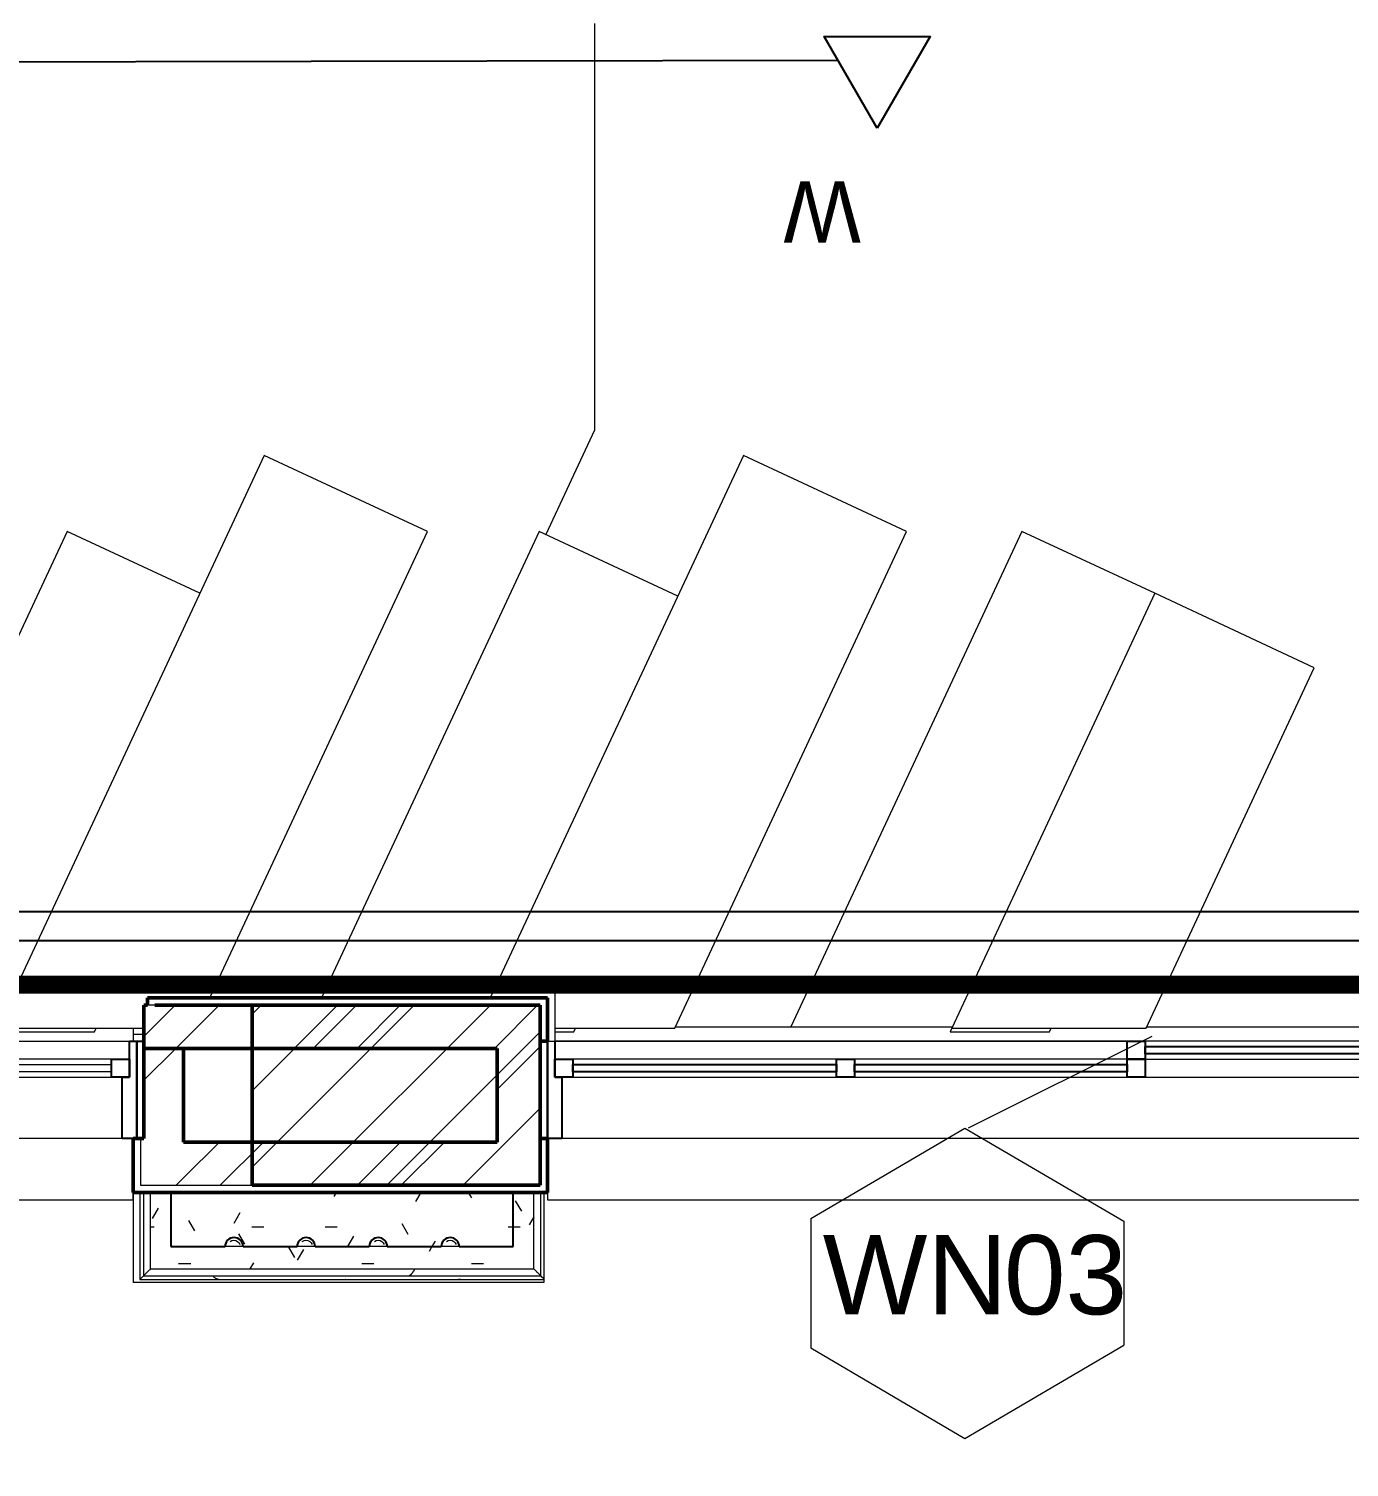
# Model space of a CAD drawing. Header units: millimetres. Extents: x -9358 to 257996, y -67499 to 9117.
# Drawn here: x 43780 to 47445, y -58681 to -54688 of the extents above; entities that cross this region are included whole.
import ezdxf

# ---------------------------------------------------------------- set-up
doc = ezdxf.new("R2010")
doc.units = ezdxf.units.MM
doc.header["$LTSCALE"] = 1000
for name, color, linetype, lineweight in [('A-COL-RFC-1', 8, 'Continuous', 9), ('A-COL-RFC-2', 8, 'Continuous', 50), ('A-FLR-PAT', 8, 'Continuous', 18), ('A-FRN', 8, 'Continuous', 9), ('A-LIN-30-1', 8, 'Continuous', 25), ('A-TYP-WIN', 8, 'Continuous', 0), ('A-WAL-CLD', 8, 'Continuous', 9), ('A-WAL-CMU', 8, 'Continuous', 50), ('A-WAL-FIN', 8, 'Continuous', 9), ('A-WAL-LOW-20', 8, 'Continuous', 18), ('A-WAL-LOW-20-1', 8, 'Continuous', 50), ('A-WAL-LOW-30', 8, 'Continuous', 18), ('A-WAL-PAT-1', 8, 'Continuous', 9), ('A-WIN', 8, 'Continuous', 9), ('A-WIN-1', 8, 'Continuous', 25), ('A-WIN-2', 8, 'Continuous', 18)]:
    doc.layers.add(name, color=color, linetype=linetype, lineweight=lineweight)
for name, color, linetype in [('CCTVNET', 6, 'Continuous'), ('DATANET', 4, 'Continuous'), ('F POINT AGN', 7, 'Continuous'), ('LC-T-OUTLET', 4, 'Continuous'), ('Route - rack1', 7, 'Continuous')]:
    doc.layers.add(name, color=color, linetype=linetype)
doc.styles.add('Arial_8', font='arial.ttf', dxfattribs={"height": 220})
pattern_1 = [(45, (0, 0), (-251.4472, 251.4472), []), (45, (0, 381), (-251.4472, 251.4472), [])]
pattern_2 = [(0, (0, 0), (406.4, 101.6), [33.528, -271.272, 33.528, -271.272, -1625.6]), (0, (0, 0), (406.4, 101.6), [-609.6, 33.528, -576.072, 33.528, -271.272, -711.2]), (0, (0, 0), (406.4, 101.6), [-1524, 33.528, -169.672, 33.528, -474.472]), (120, (152.4, 50.8), (-291.18818, 301.15272), [33.528, -271.272, 33.528, -271.272, -1625.6]), (120, (152.4, 50.8), (-291.18818, 301.15272), [-609.6, 33.528, -576.072, 33.528, -271.272, -711.2]), (120, (152.4, 50.8), (-291.18818, 301.15272), [-1524, 33.528, -169.672, 33.528, -474.472]), (240, (203.2, 254), (-115.21182, -402.75272), [33.528, -271.272, 33.528, -271.272, -1625.6]), (240, (203.2, 254), (-115.21182, -402.75272), [-609.6, 33.528, -576.072, 33.528, -271.272, -711.2]), (240, (203.2, 254), (-115.21182, -402.75272), [-1524, 33.528, -169.672, 33.528, -474.472])]

# ---------------------------------------------------------------- blocks, each defined once
blk = doc.blocks.new('Window Tag - Window Tag-41068-01-Ground Floor Plan')
at = {"layer": 'A-TYP-WIN'}
for p, q in [((-4.506, 1.627), (-0.238, 4.142)), ((-0.238, 4.142), (4.181, 1.556)), ((-4.506, 1.627), (-4.506, -1.959)), ((4.181, 1.556), (4.181, -1.888)), ((-4.506, -1.959), (-0.238, -4.474)), ((-0.238, -4.474), (4.181, -1.888))]:
    blk.add_line(p, q, dxfattribs=at)
blk = doc.blocks.new('D-W')
at = {"color": 3, "elevation": 0}
blk.add_lwpolyline([(0, 254.5), (146.9, 0), (-146.9, 0), (0, 254.5)], dxfattribs=at)
at = {"layer": 'LC-T-OUTLET', "color": 2}
blk.add_attdef('W', (77.2, 236.3, 0), '', height=170, dxfattribs=at)
blk = doc.blocks.new('Sliding_Window_Three - 2500 x 2700-2665718-01-Ground Floor Furniture Plan')
at = {"layer": 'A-WIN'}
for p, q in [((-1202.7, 135), (1177.3, 135)), ((-441.1, -35), (-1202.7, -35)), ((-441.1, -35), (-1202.7, -35)), ((365.6, -35), (-391.1, -35)), ((1147.3, -35), (415.6, -35)), ((-441.1, -85), (-1172.7, -85)), ((-391.1, -85), (365.6, -85)), ((415.6, -85), (1147.3, -85)), ((-1172.7, -135), (-441.1, -135)), ((1197.3, -135), (-391.1, -135)), ((-391.1, -135), (1197.3, -135))]:
    blk.add_line(p, q, dxfattribs=at)
at = {"layer": 'A-WIN-1'}
for p, q in [((-1242.7, -135), (-1242.7, 135)), ((-1242.7, 135), (-1242.7, -135)), ((-1222.7, 135), (-1202.7, 135)), ((-1202.7, 135), (-1202.7, -35)), ((1177.3, 135), (1217.3, 135)), ((1177.3, -35), (1177.3, 135)), ((1217.3, 135), (1217.3, -135)), ((1217.3, -135), (1217.3, 135)), ((-1222.7, -35), (-1222.7, -135)), ((-1202.7, -35), (-1222.7, -35)), ((-441.1, -85), (-441.1, -35)), ((-441.1, -35), (-391.1, -35)), ((-391.1, -35), (-391.1, -85)), ((365.6, -85), (365.6, -35)), ((365.6, -35), (415.6, -35)), ((415.6, -35), (415.6, -85)), ((1147.3, -85), (1147.3, -35)), ((1147.3, -35), (1197.3, -35)), ((1197.3, -35), (1177.3, -35)), ((1197.3, -135), (1197.3, -35)), ((1197.3, -35), (1197.3, -85)), ((-391.1, -50), (365.6, -50)), ((-391.1, -70), (-391.1, -50)), ((365.6, -70), (-391.1, -70)), ((365.6, -50), (365.6, -70)), ((415.6, -50), (1147.3, -50)), ((415.6, -70), (415.6, -50)), ((1147.3, -70), (415.6, -70)), ((1147.3, -50), (1147.3, -70)), ((-1222.7, -135), (-1222.7, -85)), ((-1222.7, -85), (-1172.7, -85)), ((-1172.7, -85), (-1172.7, -135)), ((-1172.7, -100), (-441.1, -100)), ((-1172.7, -120), (-1172.7, -100)), ((-441.1, -135), (-441.1, -85)), ((-441.1, -85), (-391.1, -85)), ((-391.1, -85), (-441.1, -85)), ((-441.1, -100), (-441.1, -120)), ((-391.1, -85), (-391.1, -135)), ((415.6, -85), (365.6, -85)), ((1197.3, -85), (1147.3, -85)), ((-1242.7, -135), (-1262.7, -135)), ((-1222.7, -135), (-1242.7, -135)), ((-1172.7, -135), (-1222.7, -135)), ((-441.1, -120), (-1172.7, -120)), ((-391.1, -135), (-441.1, -135))]:
    blk.add_line(p, q, dxfattribs=at)
blk = doc.blocks.new('Sliding_Window_Double - 3200 x 2700-V65-01-Ground Floor Furniture Plan')
at = {"layer": 'A-WIN'}
for p, q in [((-1436.3, 89.4), (1643.7, 89.4)), ((-701.8, -80.6), (-1406.3, -80.6)), ((858.2, -80.6), (-650.9, -80.6)), ((1613.7, -80.6), (909.1, -80.6)), ((-1406.3, -130.6), (-701.8, -130.6)), ((53.7, -130.6), (-650.9, -130.6)), ((858.2, -130.6), (153.7, -130.6)), ((909.1, -130.6), (1613.7, -130.6)), ((-701.8, -180.6), (-1456.3, -180.6)), ((-650.9, -180.6), (53.7, -180.6)), ((153.7, -180.6), (858.2, -180.6)), ((1663.7, -180.6), (909.1, -180.6))]:
    blk.add_line(p, q, dxfattribs=at)
at = {"layer": 'A-WIN-1'}
for p, q in [((-1476.3, -180.6), (-1476.3, 89.4)), ((-1476.3, 89.4), (-1476.3, -180.6)), ((-1466.3, 89.4), (-1436.3, 89.4)), ((-1436.3, 89.4), (-1436.3, -80.6)), ((1643.7, 89.4), (1683.7, 89.4)), ((1643.7, -80.6), (1643.7, 89.4)), ((1683.7, 89.4), (1683.7, -180.6)), ((1683.7, -180.6), (1683.7, 89.4)), ((-1456.3, -80.6), (-1456.3, -180.6)), ((-1436.3, -80.6), (-1456.3, -80.6)), ((-1456.3, -130.6), (-1456.3, -80.6)), ((-1456.3, -80.6), (-1406.3, -80.6)), ((-1406.3, -80.6), (-1406.3, -130.6)), ((-701.8, -130.6), (-701.8, -80.6)), ((-701.8, -80.6), (-650.9, -80.6)), ((-650.9, -80.6), (-650.9, -130.6)), ((858.2, -130.6), (858.2, -80.6)), ((858.2, -80.6), (909.1, -80.6)), ((909.1, -80.6), (909.1, -130.6)), ((1613.7, -130.6), (1613.7, -80.6)), ((1613.7, -80.6), (1663.7, -80.6)), ((1663.7, -80.6), (1643.7, -80.6)), ((1663.7, -180.6), (1663.7, -80.6)), ((1663.7, -80.6), (1663.7, -130.6)), ((-1406.3, -130.6), (-1456.3, -130.6)), ((-650.9, -130.6), (-701.8, -130.6)), ((-701.8, -180.6), (-701.8, -130.6)), ((-701.8, -130.6), (-650.9, -130.6)), ((-650.9, -130.6), (-650.9, -180.6)), ((53.7, -180.6), (53.7, -130.6)), ((53.7, -130.6), (103.7, -130.6)), ((103.7, -180.6), (103.7, -130.6)), ((103.7, -130.6), (153.7, -130.6)), ((103.7, -130.6), (103.7, -180.6)), ((153.7, -130.6), (153.7, -180.6)), ((858.2, -180.6), (858.2, -130.6)), ((858.2, -130.6), (909.1, -130.6)), ((909.1, -130.6), (858.2, -130.6)), ((909.1, -130.6), (909.1, -180.6)), ((1663.7, -130.6), (1613.7, -130.6)), ((-1476.3, -180.6), (-1496.3, -180.6)), ((-1456.3, -180.6), (-1476.3, -180.6)), ((-650.9, -180.6), (-701.8, -180.6)), ((103.7, -180.6), (53.7, -180.6)), ((153.7, -180.6), (103.7, -180.6)), ((909.1, -180.6), (858.2, -180.6)), ((1683.7, -180.6), (1663.7, -180.6)), ((1703.7, -180.6), (1683.7, -180.6))]:
    blk.add_line(p, q, dxfattribs=at)
at = {"layer": 'A-WIN-2'}
for p, q in [((-1406.3, -95.6), (-701.8, -95.6)), ((-1406.3, -115.6), (-1406.3, -95.6)), ((-701.8, -115.6), (-1406.3, -115.6)), ((-701.8, -95.6), (-701.8, -115.6)), ((909.1, -95.6), (1613.7, -95.6)), ((909.1, -115.6), (909.1, -95.6)), ((1613.7, -115.6), (909.1, -115.6)), ((1613.7, -95.6), (1613.7, -115.6)), ((-650.9, -145.6), (53.7, -145.6)), ((-650.9, -165.6), (-650.9, -145.6)), ((53.7, -145.6), (53.7, -165.6)), ((153.7, -145.6), (858.2, -145.6)), ((153.7, -165.6), (153.7, -145.6)), ((858.2, -145.6), (858.2, -165.6)), ((53.7, -165.6), (-650.9, -165.6)), ((858.2, -165.6), (153.7, -165.6))]:
    blk.add_line(p, q, dxfattribs=at)
blk = doc.blocks.new('rest room138 - rest room-2754221-01-Ground Floor Furniture Plan')
at = {"layer": 'A-FRN'}
for p, q in [((44433.5, -55723.6), (43691.8, -57314)), ((44886.6, -55934.9), (44433.5, -55723.6)), ((43886.6, -55934.9), (43245.2, -57310.5)), ((44254.9, -56106.6), (43886.6, -55934.9)), ((44282.7, -57230), (44886.6, -55934.9)), ((43691.8, -57314), (43687.4, -57323.6)), ((43687.4, -57323.6), (43963.2, -57323.6)), ((43691.8, -57314), (44100, -57314)), ((43963.2, -57323.6), (43967.7, -57314))]:
    blk.add_line(p, q, dxfattribs=at)
blk = doc.blocks.new('rest room139 - rest room-2754247-01-Ground Floor Furniture Plan')
at = {"layer": 'A-FRN'}
for p, q in [((45763.5, -55723.6), (45061, -57230)), ((46216.6, -55934.9), (45763.5, -55723.6)), ((45196.6, -55934.9), (44592.7, -57230)), ((45581.3, -56114.3), (45196.6, -55934.9)), ((45573.5, -57314), (46216.6, -55934.9)), ((45240, -57314), (45573.5, -57314)), ((45240, -57323.6), (45293.2, -57323.6)), ((45293.2, -57323.6), (45297.7, -57314))]:
    blk.add_line(p, q, dxfattribs=at)
blk = doc.blocks.new('rest room140 - rest room-2754273-01-Ground Floor Furniture Plan')
at = {"layer": 'A-FRN'}
for p, q in [((46536.6, -55934.9), (45895.4, -57310)), ((46904.9, -56106.6), (46536.6, -55934.9)), ((46904.9, -56106.6), (46341.8, -57314)), ((47347.6, -56313.1), (46904.9, -56106.6)), ((46880.9, -57314), (47347.6, -56313.1)), ((46341.8, -57314), (46337.4, -57323.6)), ((46337.4, -57323.6), (46613.2, -57323.6)), ((46341.8, -57314), (46880.9, -57314)), ((46613.2, -57323.6), (46617.7, -57314))]:
    blk.add_line(p, q, dxfattribs=at)
blk = doc.blocks.new('FP_394-01-Ground Floor Furniture Plan')
at = {"layer": 'A-WAL-LOW-20'}
blk.add_line((44098.6, -57770), (44098.6, -58001.4), dxfattribs=at)
blk = doc.blocks.new('FP_395-01-Ground Floor Furniture Plan')
at = {"layer": 'A-WAL-LOW-20'}
blk.add_line((44088.9, -57770), (44088.9, -58011.1), dxfattribs=at)
blk = doc.blocks.new('FP_396-01-Ground Floor Furniture Plan')
at = {"layer": 'A-WAL-LOW-20'}
blk.add_line((44098.6, -58001.4), (45201.4, -58001.4), dxfattribs=at)
at = {"layer": 'A-WAL-PAT-1'}
for p, q in [((44835.7, -58001.6), (44835.1, -58001.8)), ((44836.2, -58001.3), (44835.7, -58001.6)), ((44836.7, -58001.1), (44836.2, -58001.3)), ((44837.2, -58000.7), (44836.7, -58001.1)), ((44837.7, -58000.4), (44837.2, -58000.7)), ((44838.2, -58000), (44837.7, -58000.4)), ((44838.8, -57999.6), (44838.2, -58000)), ((44839.3, -57999.2), (44838.8, -57999.6)), ((44839.8, -57998.7), (44839.3, -57999.2)), ((44840.3, -57998.2), (44839.8, -57998.7)), ((44840.8, -57997.7), (44840.3, -57998.2)), ((44841.3, -57997.2), (44840.8, -57997.7)), ((44841.9, -57996.6), (44841.3, -57997.2)), ((44842.4, -57996), (44841.9, -57996.6)), ((44842.9, -57995.4), (44842.4, -57996)), ((44843.4, -57994.7), (44842.9, -57995.4)), ((44843.9, -57994.1), (44843.4, -57994.7)), ((44844.5, -57993.4), (44843.9, -57994.1)), ((44845, -57992.7), (44844.5, -57993.4)), ((44845.5, -57992), (44845, -57992.7)), ((44846, -57991.2), (44845.5, -57992)), ((44846.5, -57990.4), (44846, -57991.2)), ((44847, -57989.7), (44846.5, -57990.4)), ((44847.6, -57988.9), (44847, -57989.7)), ((44848.1, -57988), (44847.6, -57988.9)), ((44848.6, -57987.2), (44848.1, -57988)), ((44849.1, -57986.4), (44848.6, -57987.2)), ((44849.6, -57985.5), (44849.1, -57986.4)), ((44850.1, -57984.6), (44849.6, -57985.5)), ((44850.7, -57983.8), (44850.1, -57984.6)), ((44851.2, -57982.9), (44850.7, -57983.8)), ((44851.7, -57982), (44851.2, -57982.9))]:
    blk.add_line(p, q, dxfattribs=at)
blk = doc.blocks.new('FP_397-01-Ground Floor Furniture Plan')
at = {"layer": 'A-WAL-LOW-20'}
blk.add_line((44088.9, -58011.1), (45211.1, -58011.1), dxfattribs=at)
at = {"layer": 'A-WAL-PAT-1'}
for p, q in [((44295.1, -58005.6), (44293.6, -58004.5)), ((44296.6, -58006.6), (44295.1, -58005.6)), ((44298.2, -58007.6), (44296.6, -58006.6)), ((44299.7, -58008.4), (44298.2, -58007.6)), ((44301.2, -58009.2), (44299.7, -58008.4)), ((44302.7, -58009.9), (44301.2, -58009.2)), ((44304.3, -58010.5), (44302.7, -58009.9)), ((44305.8, -58011), (44304.3, -58010.5)), ((44307.3, -58011.4), (44305.8, -58011)), ((44308.8, -58011.8), (44307.3, -58011.4)), ((44310.4, -58012), (44308.8, -58011.8)), ((44660.6, -58011.7), (44659.2, -58011.4)), ((44662.1, -58012), (44660.6, -58011.7)), ((44663.6, -58012.1), (44662.1, -58012)), ((44665, -58012.2), (44663.6, -58012.1)), ((44971, -58012.1), (44969.5, -58012.2)), ((44972.5, -58011.9), (44971, -58012.1)), ((44974, -58011.6), (44972.5, -58011.9)), ((44975.6, -58011.3), (44974, -58011.6)), ((44977.1, -58010.8), (44975.6, -58011.3))]:
    blk.add_line(p, q, dxfattribs=at)
blk = doc.blocks.new('FP_398-01-Ground Floor Furniture Plan')
at = {"layer": 'A-WAL-LOW-20'}
blk.add_line((45201.4, -58001.4), (45201.4, -57770), dxfattribs=at)
blk = doc.blocks.new('FP_399-01-Ground Floor Furniture Plan')
at = {"layer": 'A-WAL-LOW-20'}
blk.add_line((45211.1, -58011.1), (45211.1, -57770), dxfattribs=at)
blk = doc.blocks.new('Walls 344 - Walls 78-2892302-01-Ground Floor Furniture Plan')
at = {"layer": 'A-WAL-PAT-1'}
h = blk.add_hatch(dxfattribs=at)
h.set_pattern_fill('FP_136', color=256, style=0, pattern_type=2)
h.set_pattern_definition(pattern_2)
h.paths.add_polyline_path([(44118.3, -57981.7), (45181.7, -57981.7), (45181.7, -57770), (45125, -57770), (45125, -57920), (44175, -57920), (44175, -57770), (44118.3, -57770), (44118.3, -57811.4)], flags=0)
at = {"layer": 'A-WAL-LOW-20'}
for p, q in [((44118.3, -57981.7), (44118.3, -57770)), ((45181.7, -57981.7), (45181.7, -57770)), ((44118.3, -57981.7), (45181.7, -57981.7))]:
    blk.add_line(p, q, dxfattribs=at)
for points, knots in [([(44088.9, -58011.1), (44088.9, -58011.1), (44089.3, -58010.7), (44092.2, -58007.8), (44096.1, -58003.9), (44098, -58002)], [0.1701475, 0.1701475, 0.1701475, 0.1701475, 0.25, 0.5, 0.6488772, 0.6488772, 0.6488772, 0.6488772]), ([(44098.6, -58001.4), (44098.6, -58001.4), (44098.8, -58001.2), (44099.7, -58000.3), (44101.4, -57998.6), (44103, -57997), (44104.9, -57995.1), (44107.1, -57992.9), (44109.6, -57990.4), (44113.3, -57986.7), (44116.3, -57983.8), (44118.3, -57981.7)], [0.4599876, 0.4599876, 0.4599876, 0.4599876, 0.5, 0.6, 0.65, 0.7, 0.75, 0.8, 0.85, 0.9, 1, 1, 1, 1]), ([(45201.4, -58001.4), (45201.4, -58001.4), (45201.2, -58001.2), (45200.3, -58000.3), (45198.6, -57998.6), (45197, -57997), (45195.1, -57995.1), (45192.9, -57992.9), (45190.4, -57990.4), (45186.7, -57986.7), (45183.8, -57983.7), (45181.7, -57981.7)], [0.4599876, 0.4599876, 0.4599876, 0.4599876, 0.5, 0.6, 0.65, 0.7, 0.75, 0.8, 0.85, 0.9, 1, 1, 1, 1]), ([(45211.1, -58011.1), (45211.1, -58011.1), (45210.7, -58010.7), (45207.8, -58007.8), (45203.9, -58003.9), (45202, -58002)], [0.1701475, 0.1701475, 0.1701475, 0.1701475, 0.25, 0.5, 0.6488772, 0.6488772, 0.6488772, 0.6488772])]:
    blk.add_open_spline(points, degree=3, knots=knots, dxfattribs=at)
for name in ['FP_395-01-Ground Floor Furniture Plan', 'FP_394-01-Ground Floor Furniture Plan', 'FP_398-01-Ground Floor Furniture Plan', 'FP_399-01-Ground Floor Furniture Plan', 'FP_397-01-Ground Floor Furniture Plan', 'FP_396-01-Ground Floor Furniture Plan']:
    blk.add_blockref(name, (0, 0), dxfattribs=at)
blk = doc.blocks.new('FP_400-01-Ground Floor Furniture Plan')
at = {"layer": 'A-WAL-PAT-1'}
for p, q in [((44539.3, -57906.1), (44544.2, -57903.5)), ((44544.2, -57903.5), (44549.6, -57902.5)), ((44549.6, -57902.5), (44555, -57903.3)), ((44553.2, -57919.5), (44550, -57920)), ((44556.3, -57920), (44553.2, -57919.5)), ((44555, -57903.3), (44560, -57905.7)), ((44560, -57905.7), (44563.9, -57909.5)), ((44563.9, -57909.5), (44566.5, -57914.3))]:
    blk.add_line(p, q, dxfattribs=at)
blk = doc.blocks.new('FP_401-01-Ground Floor Furniture Plan')
at = {"layer": 'A-WAL-PAT-1'}
for p, q in [((44739.6, -57906.2), (44744.4, -57903.5)), ((44744.4, -57903.5), (44749.8, -57902.5)), ((44749.8, -57902.5), (44755.3, -57903.3)), ((44753.4, -57919.5), (44750.2, -57920)), ((44756.6, -57920), (44753.4, -57919.5)), ((44755.3, -57903.3), (44760.2, -57905.6)), ((44760.2, -57905.6), (44764.2, -57909.5)), ((44764.2, -57909.5), (44766.8, -57914.3))]:
    blk.add_line(p, q, dxfattribs=at)
blk = doc.blocks.new('FP_402-01-Ground Floor Furniture Plan')
at = {"layer": 'A-WAL-PAT-1'}
for p, q in [((44939.3, -57906.2), (44944.1, -57903.5)), ((44944.1, -57903.5), (44949.5, -57902.5)), ((44949.5, -57902.5), (44955, -57903.2)), ((44953.2, -57919.5), (44950, -57920)), ((44956.4, -57920), (44953.2, -57919.5)), ((44955, -57903.2), (44959.9, -57905.6)), ((44959.9, -57905.6), (44963.9, -57909.4)), ((44963.9, -57909.4), (44966.5, -57914.3))]:
    blk.add_line(p, q, dxfattribs=at)
blk = doc.blocks.new('FP_403-01-Ground Floor Furniture Plan')
at = {"layer": 'A-WAL-PAT-1'}
for p, q in [((44339.4, -57906.1), (44344.2, -57903.5)), ((44344.2, -57903.5), (44349.6, -57902.5)), ((44349.6, -57902.5), (44355.1, -57903.3)), ((44353.1, -57919.5), (44350, -57920)), ((44356.3, -57920), (44353.1, -57919.5)), ((44355.1, -57903.3), (44360, -57905.7)), ((44360, -57905.7), (44364, -57909.5)), ((44364, -57909.5), (44366.5, -57914.4))]:
    blk.add_line(p, q, dxfattribs=at)
blk = doc.blocks.new('Walls 346 - Walls 304-2892324-01-Ground Floor Furniture Plan')
at = {"layer": 'A-WAL-PAT-1'}
h = blk.add_hatch(dxfattribs=at)
h.set_pattern_fill('FP_136', color=256, style=0, pattern_type=2)
h.set_pattern_definition(pattern_2)
h.paths.add_polyline_path([(44725.2, -57920), (44730, -57905.3), (44742.5, -57896.2), (44758, -57896.2), (44770.5, -57905.3), (44775.2, -57920), (44925, -57920), (44929.8, -57905.3), (44942.3, -57896.2), (44957.7, -57896.2), (44970.2, -57905.3), (44975, -57920), (45125, -57920), (45125, -57770), (44175, -57770), (44175, -57920), (44325, -57920), (44329.8, -57905.3), (44342.3, -57896.2), (44357.7, -57896.2), (44370.2, -57905.3), (44375, -57920), (44525, -57920), (44529.8, -57905.3), (44542.3, -57896.2), (44557.7, -57896.2), (44570.2, -57905.3), (44575, -57920), (44619.8, -57920)], flags=0)
at = {"layer": 'A-LIN-30-1'}
for p, q in [((45125, -57770), (44175, -57770)), ((44175, -57770), (44175, -57920)), ((45125, -57920), (45125, -57770)), ((44175, -57920), (44325, -57920)), ((44375, -57920), (44525, -57920)), ((44575, -57920), (44725.2, -57920)), ((44775.2, -57920), (44925, -57920)), ((44975, -57920), (45125, -57920))]:
    blk.add_line(p, q, dxfattribs=at)
for centre, start in [((44350, -57920), 360), ((44550, -57920), 0), ((44750.2, -57920), 0), ((44950, -57920), 0)]:
    blk.add_arc(centre, 25, start, 180, dxfattribs=at)
at = {"layer": 'A-WAL-FIN'}
for p, q in [((44550, -57920), (44525, -57920)), ((44575, -57920), (44550, -57920)), ((44750.2, -57920), (44725.2, -57920)), ((44775.2, -57920), (44750.2, -57920)), ((44950, -57920), (44925, -57920)), ((44975, -57920), (44950, -57920))]:
    blk.add_line(p, q, dxfattribs=at)
at = {"layer": 'A-WAL-FIN', "flags": 128}
for points in [[(44350, -57920), (44344.4, -57920), (44339.1, -57920), (44334.4, -57920), (44330.4, -57920), (44327.5, -57920), (44325.6, -57920), (44325, -57920)], [(44375, -57920), (44374.4, -57920), (44372.5, -57920), (44369.6, -57920), (44365.6, -57920), (44360.9, -57920), (44355.6, -57920), (44350, -57920)]]:
    blk.add_lwpolyline(points, dxfattribs=at)
at = {"layer": 'A-WAL-LOW-20-1'}
for name in ['FP_403-01-Ground Floor Furniture Plan', 'FP_400-01-Ground Floor Furniture Plan', 'FP_401-01-Ground Floor Furniture Plan', 'FP_402-01-Ground Floor Furniture Plan']:
    blk.add_blockref(name, (0, 0), dxfattribs=at)
blk = doc.blocks.new('G')
at = {"layer": 'A-COL-RFC-1'}
h = blk.add_hatch(dxfattribs=at)
h.set_pattern_fill('FP_4', color=256, style=0, pattern_type=2)
h.set_pattern_definition([(45, (0, 0), (-106.06602, 106.06602), [])])
h.paths.add_polyline_path([(45200, -57750), (45200, -57250), (44400, -57250), (44400, -57750), (44865.5, -57750)], flags=0)
at = {"layer": 'A-WAL-PAT-1'}
h = blk.add_hatch(dxfattribs=at)
h.set_pattern_fill('FP_1', color=256, style=0, pattern_type=2)
h.set_pattern_definition(pattern_1)
h.paths.add_polyline_path([(44374, -57370), (45200, -57370), (45200, -57250), (44100, -57250), (44100, -57370)], flags=0)
h = blk.add_hatch(dxfattribs=at)
h.set_pattern_fill('FP_2', color=256, style=0, pattern_type=2)
h.set_pattern_definition([(0, (0, 0), (812.8, 203.2), [33.528, -576.072, 33.528, -576.072, -3251.2]), (0, (0, 0), (812.8, 203.2), [-1219.2, 33.528, -1185.672, 33.528, -576.072, -1422.4]), (0, (0, 0), (812.8, 203.2), [-3048, 33.528, -372.872, 33.528, -982.472]), (120, (304.8, 101.6), (-582.37636, 602.30545), [33.528, -576.072, 33.528, -576.072, -3251.2]), (120, (304.8, 101.6), (-582.37636, 602.30545), [-1219.2, 33.528, -1185.672, 33.528, -576.072, -1422.4]), (120, (304.8, 101.6), (-582.37636, 602.30545), [-3048, 33.528, -372.872, 33.528, -982.472]), (240, (406.4, 508), (-230.42364, -805.50545), [33.528, -576.072, 33.528, -576.072, -3251.2]), (240, (406.4, 508), (-230.42364, -805.50545), [-1219.2, 33.528, -1185.672, 33.528, -576.072, -1422.4]), (240, (406.4, 508), (-230.42364, -805.50545), [-3048, 33.528, -372.872, 33.528, -982.472])])
h.paths.add_polyline_path([(48810, -57350), (48810, -57330), (47700, -57330), (47700, -57350)], flags=0)
h.paths.add_polyline_path([(45200, -57350), (45220, -57350), (45220, -57330), (45200, -57330)], flags=0)
h = blk.add_hatch(dxfattribs=at)
h.set_pattern_fill('FP_1', color=256, style=0, pattern_type=2)
h.set_pattern_definition(pattern_1)
h.paths.add_polyline_path([(44090, -57750), (44210, -57750), (44210, -57370), (44100, -57370), (44100, -57620), (44090, -57620)], flags=0)
h = blk.add_hatch(dxfattribs=at)
h.set_pattern_fill('FP_1', color=256, style=0, pattern_type=2)
h.set_pattern_definition(pattern_1)
h.paths.add_polyline_path([(45080, -57750), (45200, -57750), (45200, -57370), (45080, -57370), (45080, -57630)], flags=0)
h = blk.add_hatch(dxfattribs=at)
h.set_pattern_fill('FP_1', color=256, style=0, pattern_type=2)
h.set_pattern_definition(pattern_1)
h.paths.add_polyline_path([(44210, -57750), (45080, -57750), (45080, -57630), (44210, -57630)], flags=0)
at = {"layer": 'A-COL-RFC-2'}
for p, q in [((44400, -57250), (44400, -57750)), ((45200, -57250), (44400, -57250)), ((45200, -57750), (45200, -57250)), ((44400, -57750), (45200, -57750))]:
    blk.add_line(p, q, dxfattribs=at)
at = {"layer": 'A-FLR-PAT'}
for p, q in [((45350, -54525), (45350, -55653.9)), ((45350, -55653.9), (45215, -55943.5)), ((44070, -57330), (44100, -57330)), ((44070, -57790), (44070, -57770)), ((45220, -57770), (45220, -57790)), ((40910.8, -57790), (44070, -57790)), ((45220, -57790), (47660, -57790))]:
    blk.add_line(p, q, dxfattribs=at)
at = {"layer": 'A-WAL-CLD'}
for p, q in [((44130, -57250), (44110, -57250)), ((44090, -57620), (44090, -57750)), ((45200, -57750), (45200, -57620)), ((44090, -57750), (45200, -57750))]:
    blk.add_line(p, q, dxfattribs=at)
at = {"layer": 'A-WAL-CMU'}
for p, q in [((44110, -57250), (44100, -57250)), ((44100, -57250), (44100, -57370)), ((45220, -57230), (44110, -57230)), ((44110, -57230), (44110, -57250)), ((45200, -57250), (44130, -57250)), ((44130, -57250), (45200, -57250)), ((45200, -57620), (45200, -57250)), ((45200, -57250), (45200, -57350)), ((45220, -57350), (45220, -57230)), ((45080, -57370), (44100, -57370)), ((44100, -57370), (44100, -57620)), ((44210, -57630), (44210, -57370)), ((45080, -57370), (45080, -57630)), ((45200, -57350), (45220, -57350)), ((44100, -57620), (44070, -57620)), ((44070, -57620), (44070, -57770)), ((45220, -57620), (45200, -57620)), ((45220, -57770), (45220, -57620)), ((45080, -57630), (44210, -57630)), ((44070, -57770), (45220, -57770))]:
    blk.add_line(p, q, dxfattribs=at)
at = {"layer": 'A-WAL-LOW-30'}
for p, q in [((45240, -57210), (45200, -57210)), ((45240, -57210), (45240, -57350)), ((44070, -57314), (44070, -57350)), ((45575.4, -57310), (46343.7, -57310)), ((46882.8, -57310), (48790, -57310)), ((45220, -57350), (45240, -57350)), ((44070, -57770), (44070, -58020)), ((45210, -58020), (44070, -58020)), ((45210, -58010.8), (45210, -58020))]:
    blk.add_line(p, q, dxfattribs=at)
at = {"layer": 'A-FRN'}
for name in ['rest room138 - rest room-2754221-01-Ground Floor Furniture Plan', 'rest room139 - rest room-2754247-01-Ground Floor Furniture Plan', 'rest room140 - rest room-2754273-01-Ground Floor Furniture Plan']:
    blk.add_blockref(name, (0, 0), dxfattribs=at)
at = {"layer": 'A-WAL-LOW-20'}
blk.add_blockref('Walls 344 - Walls 78-2892302-01-Ground Floor Furniture Plan', (0, 0), dxfattribs=at)
at = {"layer": 'A-WAL-LOW-20-1'}
blk.add_blockref('Walls 346 - Walls 304-2892324-01-Ground Floor Furniture Plan', (0, 0), dxfattribs=at)
at = {"layer": 'A-WIN', "rotation": 180}
for name, p in [('Sliding_Window_Double - 3200 x 2700-V65-01-Ground Floor Furniture Plan', (42603.7, -57530.6)), ('Sliding_Window_Three - 2500 x 2700-2665718-01-Ground Floor Furniture Plan', (46437.3, -57485))]:
    blk.add_blockref(name, p, dxfattribs=at)
blk = doc.blocks.new('RACK1 - ROUTE')
at = {"layer": 'F POINT AGN', "color": 1, "const_width": 50}
blk.add_lwpolyline([(33216.4, -39182.4), (33216.4, -45739), (30074, -45739), (30074, -48938), (33831, -48938), (33831, -46097), (32618, -46097), (32618, -49892), (30452, -49892), (30452, -53094), (33429, -53094), (33429, -44212), (35742, -44212), (35742, -45666), (34623, -45666), (34623, -57341), (50943, -57341), (50943, -44543), (37950, -44543), (38801, -44543), (43778, -44543), (43778, -28172)], dxfattribs=at)

msp = doc.modelspace()

# ---------------------------------------------------------------- block references
msp.add_blockref('G', (0, -148.1))

# ---------------------------------------------------------------- next in the draw order: linework, layer by layer
at = {"layer": 'A-TYP-WIN'}
msp.add_line((46896.7, -57485), (46387.3, -57739), dxfattribs=at)
at = {"layer": 'CCTVNET', "color": 3}
for points in [[(50102, -59099.6), (48293, -59099.6), (48293, -57219.1), (40955, -57219.1), (40955, -43489.5)], [(52474.3, -57549.6), (52474.3, -57139.1), (41035, -57139.1), (41035, -43489.5)]]:
    msp.add_lwpolyline(points, dxfattribs=at)
at = {"layer": 'DATANET', "color": 3, "ltscale": 50}
msp.add_lwpolyline([(46026.5, -54775.5), (42127, -54783.4), (42127, -43961.9)], dxfattribs=at)

# ---------------------------------------------------------------- next in the draw order: block references
at = {"layer": 'A-TYP-WIN', "xscale": 99.99999999999991, "yscale": 99.99999999999991, "zscale": 99.99999999999991}
msp.add_blockref('Window Tag - Window Tag-41068-01-Ground Floor Plan', (46401.4, -58153.2), dxfattribs=at)
at = {"layer": 'DATANET', "color": 3}
ref = msp.add_blockref('D-W', (46135, -54709, 0), dxfattribs=dict(at, rotation=180))
ref.add_attrib('W', 'W', (46089.6, -55111), dxfattribs={"layer": 'LC-T-OUTLET', "color": 3, "height": 170, "rotation": 180})
at = {"layer": 'Route - rack1', "color": 1}
msp.add_blockref('RACK1 - ROUTE', (0, 0), dxfattribs=at)

# ---------------------------------------------------------------- next in the draw order: texts
at = {"layer": 'A-TYP-WIN', "char_height": 220, "attachment_point": 1, "style": 'Arial_8'}
for s, insert, width in [('WN', (45983.9, -58036.3), 609.282), ('03', (46486.6, -58036.3), 400.844)]:
    msp.add_mtext(s, dxfattribs=dict(at, insert=insert, width=width))

doc.saveas('drawing.dxf')
